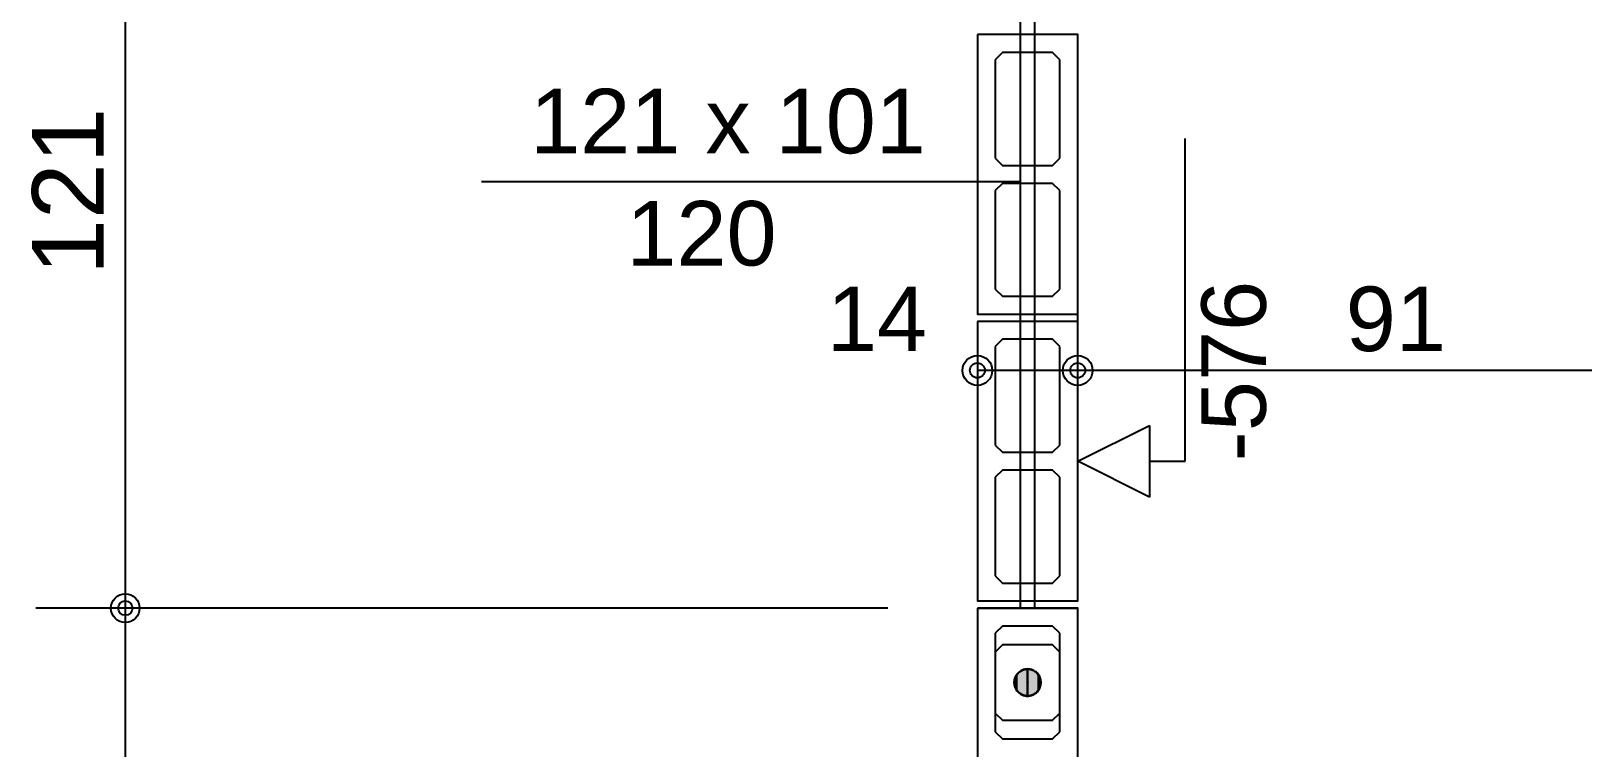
# Model space of a CAD drawing. Extents: x 0 to 119, y 0 to 84.
# Drawn here: x 14.893 to 19.224, y 48.417 to 50.417 of the extents above; entities that cross this region are included whole.
import ezdxf

# ---------------------------------------------------------------- set-up
doc = ezdxf.new("R2010")
doc.units = 0
doc.header["$MEASUREMENT"] = 0
doc.linetypes.add('ESTILO_TQS_0003', pattern=[1.5, 0.5, -0.4, 0.1, -0.5])
doc.linetypes.add('ESTILO_TQS_0005', pattern=[0.4, 0.3, -0.1])
for name, color, linetype in [('18', 6, 'CONTINUOUS'), ('27', 250, 'CONTINUOUS'), ('3', 7, 'CONTINUOUS'), ('35', 255, 'CONTINUOUS')]:
    doc.layers.add(name, color=color, linetype=linetype)
doc.styles.add('TQS_ARIAL', font='arial.ttf')

msp = doc.modelspace()

# ---------------------------------------------------------------- linework, layer by layer
at = {"layer": '18', "color": 6, "linetype": 'Continuous'}
for p, q in [((18.11366, 49.21668), (18.11366, 50.11668)), ((17.81366, 49.21668), (18.01366, 49.31668)), ((18.01366, 49.31668), (18.01366, 49.11668)), ((18.01366, 49.11668), (17.81366, 49.21668)), ((18.01366, 49.21668), (18.11366, 49.21668))]:
    msp.add_line(p, q, dxfattribs=at)
at = {"layer": '27', "color": 250, "linetype": 'ESTILO_TQS_0005'}
for points in [[(17.60366, 50.35668), (17.58366, 50.33668), (17.58366, 50.06168), (17.60366, 50.04168), (17.74366, 50.04168), (17.76366, 50.06168), (17.76366, 50.33668), (17.74366, 50.35668), (17.60366, 50.35668)], [(17.60366, 49.99168), (17.58366, 49.97168), (17.58366, 49.69668), (17.60366, 49.67668), (17.74366, 49.67668), (17.76366, 49.69668), (17.76366, 49.97168), (17.74366, 49.99168), (17.60366, 49.99168)], [(17.60366, 49.55668), (17.58366, 49.53668), (17.58366, 49.26168), (17.60366, 49.24168), (17.74366, 49.24168), (17.76366, 49.26168), (17.76366, 49.53668), (17.74366, 49.55668), (17.60366, 49.55668)], [(17.60366, 49.19168), (17.58366, 49.17168), (17.58366, 48.89668), (17.60366, 48.87668), (17.74366, 48.87668), (17.76366, 48.89668), (17.76366, 49.17168), (17.74366, 49.19168), (17.60366, 49.19168)], [(17.60366, 48.75668), (17.58366, 48.73668), (17.58366, 48.46168), (17.60366, 48.44168), (17.74366, 48.44168), (17.76366, 48.46168), (17.76366, 48.73668), (17.74366, 48.75668), (17.60366, 48.75668)]]:
    msp.add_lwpolyline(points, dxfattribs=at)
at = {"layer": '3', "color": 7, "linetype": 'Continuous'}
for p, q in [((17.653659, 48.80668), (17.653659, 51.22668)), ((17.693659, 48.80668), (17.693659, 51.22668)), ((17.653659, 48.80668), (17.653659, 50.02668)), ((17.693659, 48.80668), (17.693659, 50.02668)), ((16.14997, 49.99668), (17.653659, 49.99668)), ((17.533659, 48.80668), (17.813659, 48.80668)), ((17.60366, 48.70418), (17.58366, 48.68418)), ((17.58366, 48.68418), (17.58366, 48.51418)), ((17.74366, 48.70418), (17.60366, 48.70418)), ((17.76366, 48.68418), (17.74366, 48.70418)), ((17.76366, 48.51418), (17.76366, 48.68418)), ((17.58366, 48.51418), (17.60366, 48.49418)), ((17.74366, 48.49418), (17.76366, 48.51418)), ((17.60366, 48.49418), (17.74366, 48.49418))]:
    msp.add_line(p, q, dxfattribs=at)
for points in [[(17.53366, 50.40668), (17.53366, 49.62668), (17.81366, 49.62668), (17.81366, 50.40668), (17.53366, 50.40668)], [(17.53366, 49.60668), (17.53366, 48.82668), (17.81366, 48.82668), (17.81366, 49.60668), (17.53366, 49.60668)], [(17.53366, 48.80668), (17.53366, 48.02668), (17.81366, 48.02668), (17.81366, 48.80668), (17.53366, 48.80668)], [(17.67366, 48.59978), (17.673721, 48.599777), (17.673781, 48.599768), (17.67384, 48.599752), (17.673897, 48.599731), (17.673951, 48.599705), (17.674003, 48.599672), (17.674051, 48.599635), (17.674095, 48.599593), (17.674134, 48.599547), (17.674169, 48.599497), (17.674199, 48.599444), (17.674223, 48.599388), (17.674241, 48.59933), (17.674253, 48.599271), (17.674259, 48.59921), (17.674259, 48.59915), (17.674253, 48.599089), (17.674241, 48.59903), (17.674223, 48.598972), (17.674199, 48.598916), (17.674169, 48.598863), (17.674134, 48.598813), (17.674095, 48.598767), (17.674051, 48.598725), (17.674003, 48.598688), (17.673951, 48.598655), (17.673897, 48.598629), (17.67384, 48.598608), (17.673781, 48.598592), (17.673721, 48.598583), (17.67366, 48.59858), (17.67366, 48.63698), (17.669836, 48.636786), (17.666051, 48.636206), (17.662344, 48.635246), (17.658753, 48.633917), (17.655316, 48.63223), (17.652066, 48.630205), (17.649038, 48.627861), (17.646263, 48.625223), (17.643769, 48.622318), (17.641581, 48.619175), (17.639723, 48.615827), (17.638213, 48.612308), (17.637067, 48.608655), (17.636296, 48.604904), (17.635909, 48.601095), (17.635909, 48.597265), (17.636296, 48.593456), (17.637067, 48.589705), (17.638213, 48.586052), (17.639723, 48.582533), (17.641581, 48.579185), (17.643769, 48.576042), (17.646263, 48.573137), (17.649038, 48.570499), (17.652066, 48.568155), (17.655316, 48.56613), (17.658753, 48.564443), (17.662344, 48.563114), (17.666051, 48.562154), (17.669836, 48.561574), (17.67366, 48.56138), (17.67366, 48.59978)], [(17.67366, 48.59858), (17.673599, 48.598583), (17.673539, 48.598592), (17.67348, 48.598608), (17.673423, 48.598629), (17.673369, 48.598655), (17.673317, 48.598688), (17.673269, 48.598725), (17.673225, 48.598767), (17.673186, 48.598813), (17.673151, 48.598863), (17.673121, 48.598916), (17.673097, 48.598972), (17.673079, 48.59903), (17.673067, 48.599089), (17.673061, 48.59915), (17.673061, 48.59921), (17.673067, 48.599271), (17.673079, 48.59933), (17.673097, 48.599388), (17.673121, 48.599444), (17.673151, 48.599497), (17.673186, 48.599547), (17.673225, 48.599593), (17.673269, 48.599635), (17.673317, 48.599672), (17.673369, 48.599705), (17.673423, 48.599731), (17.67348, 48.599752), (17.673539, 48.599768), (17.673599, 48.599777), (17.67366, 48.59978), (17.67366, 48.56138), (17.677484, 48.561574), (17.681269, 48.562154), (17.684976, 48.563114), (17.688567, 48.564443), (17.692004, 48.56613), (17.695254, 48.568155), (17.698282, 48.570499), (17.701057, 48.573137), (17.703551, 48.576042), (17.705739, 48.579185), (17.707597, 48.582533), (17.709107, 48.586052), (17.710253, 48.589705), (17.711024, 48.593456), (17.711411, 48.597265), (17.711411, 48.601095), (17.711024, 48.604904), (17.710253, 48.608655), (17.709107, 48.612308), (17.707597, 48.615827), (17.705739, 48.619175), (17.703551, 48.622318), (17.701057, 48.625223), (17.698282, 48.627861), (17.695254, 48.630205), (17.692004, 48.63223), (17.688567, 48.633917), (17.684976, 48.635246), (17.681269, 48.636206), (17.677484, 48.636786), (17.67366, 48.63698), (17.67366, 48.59858)]]:
    msp.add_lwpolyline(points, dxfattribs=at)
msp.add_circle((17.67366, 48.59918), 0.0372, dxfattribs=at)
for points in [[(17.635909, 48.601095), (17.635909, 48.597265), (17.636296, 48.604904)], [(17.635909, 48.597265), (17.636296, 48.593456), (17.636296, 48.604904)], [(17.636296, 48.604904), (17.636296, 48.593456), (17.637067, 48.608655)], [(17.636296, 48.593456), (17.637067, 48.589705), (17.637067, 48.608655)], [(17.637067, 48.608655), (17.637067, 48.589705), (17.638213, 48.612308)], [(17.637067, 48.589705), (17.638213, 48.586052), (17.638213, 48.612308)], [(17.638213, 48.612308), (17.638213, 48.586052), (17.639723, 48.615827)], [(17.638213, 48.586052), (17.639723, 48.582533), (17.639723, 48.615827)], [(17.639723, 48.615827), (17.639723, 48.582533), (17.641581, 48.619175)], [(17.639723, 48.582533), (17.641581, 48.579185), (17.641581, 48.619175)], [(17.641581, 48.619175), (17.641581, 48.579185), (17.643769, 48.622318)], [(17.641581, 48.579185), (17.643769, 48.576042), (17.643769, 48.622318)], [(17.643769, 48.622318), (17.643769, 48.576042), (17.646263, 48.625223)], [(17.643769, 48.576042), (17.646263, 48.573137), (17.646263, 48.625223)], [(17.646263, 48.625223), (17.646263, 48.573137), (17.649038, 48.627861)], [(17.646263, 48.573137), (17.649038, 48.570499), (17.649038, 48.627861)], [(17.649038, 48.627861), (17.649038, 48.570499), (17.652066, 48.630205)], [(17.649038, 48.570499), (17.652066, 48.568155), (17.652066, 48.630205)], [(17.652066, 48.630205), (17.652066, 48.568155), (17.655316, 48.63223)], [(17.652066, 48.568155), (17.655316, 48.56613), (17.655316, 48.63223)], [(17.655316, 48.63223), (17.655316, 48.56613), (17.658753, 48.633917)], [(17.655316, 48.56613), (17.658753, 48.564443), (17.658753, 48.633917)], [(17.658753, 48.633917), (17.658753, 48.564443), (17.662344, 48.635246)], [(17.658753, 48.564443), (17.662344, 48.563114), (17.662344, 48.635246)], [(17.662344, 48.635246), (17.662344, 48.563114), (17.666051, 48.636206)], [(17.662344, 48.563114), (17.666051, 48.562154), (17.666051, 48.636206)], [(17.669836, 48.561574), (17.669836, 48.636786), (17.666051, 48.562154)], [(17.666051, 48.636206), (17.666051, 48.562154), (17.669836, 48.636786)], [(17.669836, 48.561574), (17.67366, 48.59978), (17.67366, 48.63698)], [(17.669836, 48.561574), (17.67366, 48.63698), (17.669836, 48.636786)], [(17.669836, 48.561574), (17.67366, 48.56138), (17.67366, 48.59978)], [(17.673225, 48.598767), (17.67366, 48.59858), (17.673186, 48.598813)], [(17.67366, 48.59858), (17.67366, 48.59858), (17.673186, 48.598813)], [(17.673186, 48.598813), (17.67366, 48.59858), (17.673186, 48.598813)], [(17.67366, 48.59858), (17.67366, 48.59858), (17.673186, 48.598813)], [(17.673186, 48.598813), (17.67366, 48.59858), (17.673186, 48.598813)], [(17.67366, 48.59858), (17.67366, 48.59858), (17.673186, 48.598813)], [(17.673269, 48.598725), (17.67366, 48.59858), (17.673225, 48.598767)], [(17.67366, 48.59858), (17.67366, 48.59858), (17.673225, 48.598767)], [(17.673225, 48.598767), (17.67366, 48.59858), (17.673225, 48.598767)], [(17.67366, 48.59858), (17.67366, 48.59858), (17.673225, 48.598767)], [(17.673317, 48.598688), (17.67366, 48.59858), (17.673269, 48.598725)], [(17.67366, 48.59858), (17.67366, 48.59858), (17.673269, 48.598725)], [(17.673369, 48.598655), (17.67366, 48.59858), (17.673317, 48.598688)], [(17.67366, 48.59858), (17.67366, 48.59858), (17.673317, 48.598688)], [(17.67348, 48.598608), (17.67366, 48.59858), (17.673369, 48.598655)], [(17.67366, 48.59858), (17.67366, 48.59858), (17.673369, 48.598655)], [(17.67366, 48.59858), (17.67366, 48.59858), (17.67348, 48.598608)], [(17.67366, 48.59858), (17.67366, 48.59858), (17.67348, 48.598608)], [(17.67366, 48.59858), (17.677484, 48.636786), (17.67366, 48.63698)], [(17.67366, 48.59858), (17.67366, 48.56138), (17.677484, 48.636786)], [(17.67366, 48.56138), (17.677484, 48.561574), (17.677484, 48.636786)], [(17.67366, 48.59978), (17.674134, 48.599547), (17.67366, 48.59978)], [(17.674134, 48.599547), (17.674134, 48.599547), (17.67366, 48.59978)], [(17.67366, 48.59978), (17.674134, 48.599547), (17.67366, 48.59978)], [(17.674134, 48.599547), (17.674134, 48.599547), (17.67366, 48.59978)], [(17.67366, 48.59978), (17.674134, 48.599547), (17.67366, 48.59978)], [(17.674134, 48.599547), (17.674095, 48.599593), (17.67366, 48.59978)], [(17.67366, 48.59978), (17.674095, 48.599593), (17.67366, 48.59978)], [(17.674095, 48.599593), (17.674095, 48.599593), (17.67366, 48.59978)], [(17.67366, 48.59978), (17.674095, 48.599593), (17.67366, 48.59978)], [(17.674095, 48.599593), (17.674051, 48.599635), (17.67366, 48.59978)], [(17.67366, 48.59978), (17.674051, 48.599635), (17.67366, 48.59978)], [(17.674051, 48.599635), (17.674003, 48.599672), (17.67366, 48.59978)], [(17.67366, 48.59978), (17.674003, 48.599672), (17.67366, 48.59978)], [(17.674003, 48.599672), (17.673951, 48.599705), (17.67366, 48.59978)], [(17.67366, 48.59978), (17.673951, 48.599705), (17.67366, 48.59978)], [(17.673951, 48.599705), (17.67384, 48.599752), (17.67366, 48.59978)], [(17.67366, 48.59978), (17.67384, 48.599752), (17.67366, 48.59978)], [(17.67384, 48.599752), (17.67366, 48.59978), (17.67366, 48.59978)], [(17.67366, 48.59978), (17.67366, 48.59978), (17.67366, 48.59978)], [(17.67366, 48.59978), (17.67366, 48.59978), (17.67366, 48.59978)], [(17.67366, 48.59978), (17.67366, 48.59978), (17.67366, 48.59978)], [(17.67366, 48.59978), (17.67366, 48.59978), (17.67366, 48.59978)], [(17.67366, 48.59978), (17.67366, 48.59978), (17.67366, 48.59978)], [(17.67366, 48.59978), (17.67366, 48.59978), (17.67366, 48.59978)], [(17.67366, 48.59978), (17.67366, 48.59978), (17.67366, 48.59978)], [(17.67366, 48.59978), (17.67366, 48.59978), (17.67366, 48.59978)], [(17.67366, 48.59978), (17.67366, 48.59978), (17.67366, 48.59978)], [(17.67366, 48.59978), (17.67366, 48.59978), (17.67366, 48.59978)], [(17.67366, 48.59978), (17.67366, 48.59978), (17.67366, 48.59978)], [(17.67366, 48.59978), (17.67366, 48.59978), (17.67366, 48.59978)], [(17.67366, 48.59858), (17.67366, 48.59858), (17.67366, 48.59858)], [(17.67366, 48.59858), (17.67366, 48.59858), (17.67366, 48.59858)], [(17.67366, 48.59858), (17.67366, 48.59858), (17.67366, 48.59858)], [(17.67366, 48.59858), (17.67366, 48.59858), (17.67366, 48.59858)], [(17.67366, 48.59858), (17.67366, 48.59858), (17.67366, 48.59858)], [(17.67366, 48.59858), (17.67366, 48.59858), (17.67366, 48.59858)], [(17.67366, 48.59858), (17.67366, 48.59858), (17.67366, 48.59858)], [(17.67366, 48.59858), (17.67366, 48.59858), (17.67366, 48.59858)], [(17.67366, 48.59858), (17.67366, 48.59858), (17.67366, 48.59858)], [(17.67366, 48.59858), (17.67366, 48.59858), (17.67366, 48.59858)], [(17.67366, 48.59858), (17.67366, 48.59858), (17.67366, 48.59858)], [(17.67366, 48.59858), (17.67366, 48.59858), (17.67366, 48.59858)], [(17.677484, 48.636786), (17.677484, 48.561574), (17.681269, 48.636206)], [(17.677484, 48.561574), (17.681269, 48.562154), (17.681269, 48.636206)], [(17.681269, 48.636206), (17.681269, 48.562154), (17.684976, 48.635246)], [(17.681269, 48.562154), (17.684976, 48.563114), (17.684976, 48.635246)], [(17.684976, 48.635246), (17.684976, 48.563114), (17.688567, 48.633917)], [(17.684976, 48.563114), (17.688567, 48.564443), (17.688567, 48.633917)], [(17.688567, 48.633917), (17.688567, 48.564443), (17.692004, 48.63223)], [(17.688567, 48.564443), (17.692004, 48.56613), (17.692004, 48.63223)], [(17.692004, 48.63223), (17.692004, 48.56613), (17.695254, 48.630205)], [(17.692004, 48.56613), (17.695254, 48.568155), (17.695254, 48.630205)], [(17.695254, 48.630205), (17.695254, 48.568155), (17.698282, 48.627861)], [(17.695254, 48.568155), (17.698282, 48.570499), (17.698282, 48.627861)], [(17.698282, 48.627861), (17.698282, 48.570499), (17.701057, 48.625223)], [(17.698282, 48.570499), (17.701057, 48.573137), (17.701057, 48.625223)], [(17.701057, 48.625223), (17.701057, 48.573137), (17.703551, 48.622318)], [(17.701057, 48.573137), (17.703551, 48.576042), (17.703551, 48.622318)], [(17.703551, 48.622318), (17.703551, 48.576042), (17.705739, 48.619175)], [(17.703551, 48.576042), (17.705739, 48.579185), (17.705739, 48.619175)], [(17.705739, 48.619175), (17.705739, 48.579185), (17.707597, 48.615827)], [(17.705739, 48.579185), (17.707597, 48.582533), (17.707597, 48.615827)], [(17.707597, 48.615827), (17.707597, 48.582533), (17.709107, 48.612308)], [(17.707597, 48.582533), (17.709107, 48.586052), (17.709107, 48.612308)], [(17.709107, 48.612308), (17.709107, 48.586052), (17.710253, 48.608655)], [(17.709107, 48.586052), (17.710253, 48.589705), (17.710253, 48.608655)], [(17.710253, 48.608655), (17.710253, 48.589705), (17.711024, 48.604904)], [(17.710253, 48.589705), (17.711024, 48.593456), (17.711024, 48.604904)], [(17.711024, 48.604904), (17.711024, 48.593456), (17.711411, 48.601095)], [(17.711024, 48.593456), (17.711411, 48.597265), (17.711411, 48.601095)]]:
    msp.add_solid(points, dxfattribs=at)
at = {"layer": '35', "color": 255, "linetype": 'Continuous'}
for p, q in [((15.15565, 51.47668), (15.15565, 48.55668)), ((17.81366, 49.05668), (17.81366, 49.719871)), ((17.81366, 49.05668), (17.81366, 49.719871)), ((17.53366, 49.60668), (17.53366, 49.60668)), ((17.81366, 49.469871), (17.53366, 49.469871)), ((19.63366, 49.469871), (17.81366, 49.469871)), ((17.53366, 49.35668), (17.53366, 49.219871)), ((15.15565, 49.05668), (15.15565, 47.35668)), ((17.283659, 48.80668), (14.90565, 48.80668)), ((17.283659, 48.80668), (14.90565, 48.80668)), ((17.533659, 48.80668), (17.533659, 48.80668)), ((17.533659, 48.80668), (17.533659, 48.80668)), ((17.81366, 48.80668), (17.81366, 48.80668)), ((17.81366, 48.80668), (17.81366, 48.80668))]:
    msp.add_line(p, q, dxfattribs=at)
for centre, radius in [((17.53366, 49.469871), 0.041625), ((17.81366, 49.469871), 0.041625), ((17.81366, 49.469871), 0.041625), ((17.53366, 49.469871), 0.02075), ((17.81366, 49.469871), 0.02075), ((17.81366, 49.469871), 0.02075), ((15.15565, 48.80668), 0.04), ((15.15565, 48.80668), 0.04), ((15.15565, 48.80668), 0.02), ((15.15565, 48.80668), 0.02)]:
    msp.add_circle(centre, radius, dxfattribs=at)

# ---------------------------------------------------------------- texts
at = {"layer": '18', "color": 6, "linetype": 'ESTILO_TQS_0003', "style": 'TQS_ARIAL'}
msp.add_text('-576', height=0.18, rotation=90, dxfattribs=at).set_placement((18.33866, 49.21668))
at = {"layer": '3', "color": 7, "linetype": 'Continuous', "style": 'TQS_ARIAL'}
for s, p in [('121 x 101', (16.285497, 50.075497)), ('120', (16.553918, 49.762506))]:
    msp.add_text(s, height=0.18, dxfattribs=at).set_placement(p)
at = {"layer": '35', "color": 255, "linetype": 'Continuous', "style": 'TQS_ARIAL'}
msp.add_text('121', height=0.2, rotation=90, dxfattribs=at).set_placement((15.09565, 49.73668))
for s, p in [('14', (17.11366, 49.523871)), ('91', (18.56166, 49.523871))]:
    msp.add_text(s, height=0.18, dxfattribs=at).set_placement(p)

doc.saveas('drawing.dxf')
